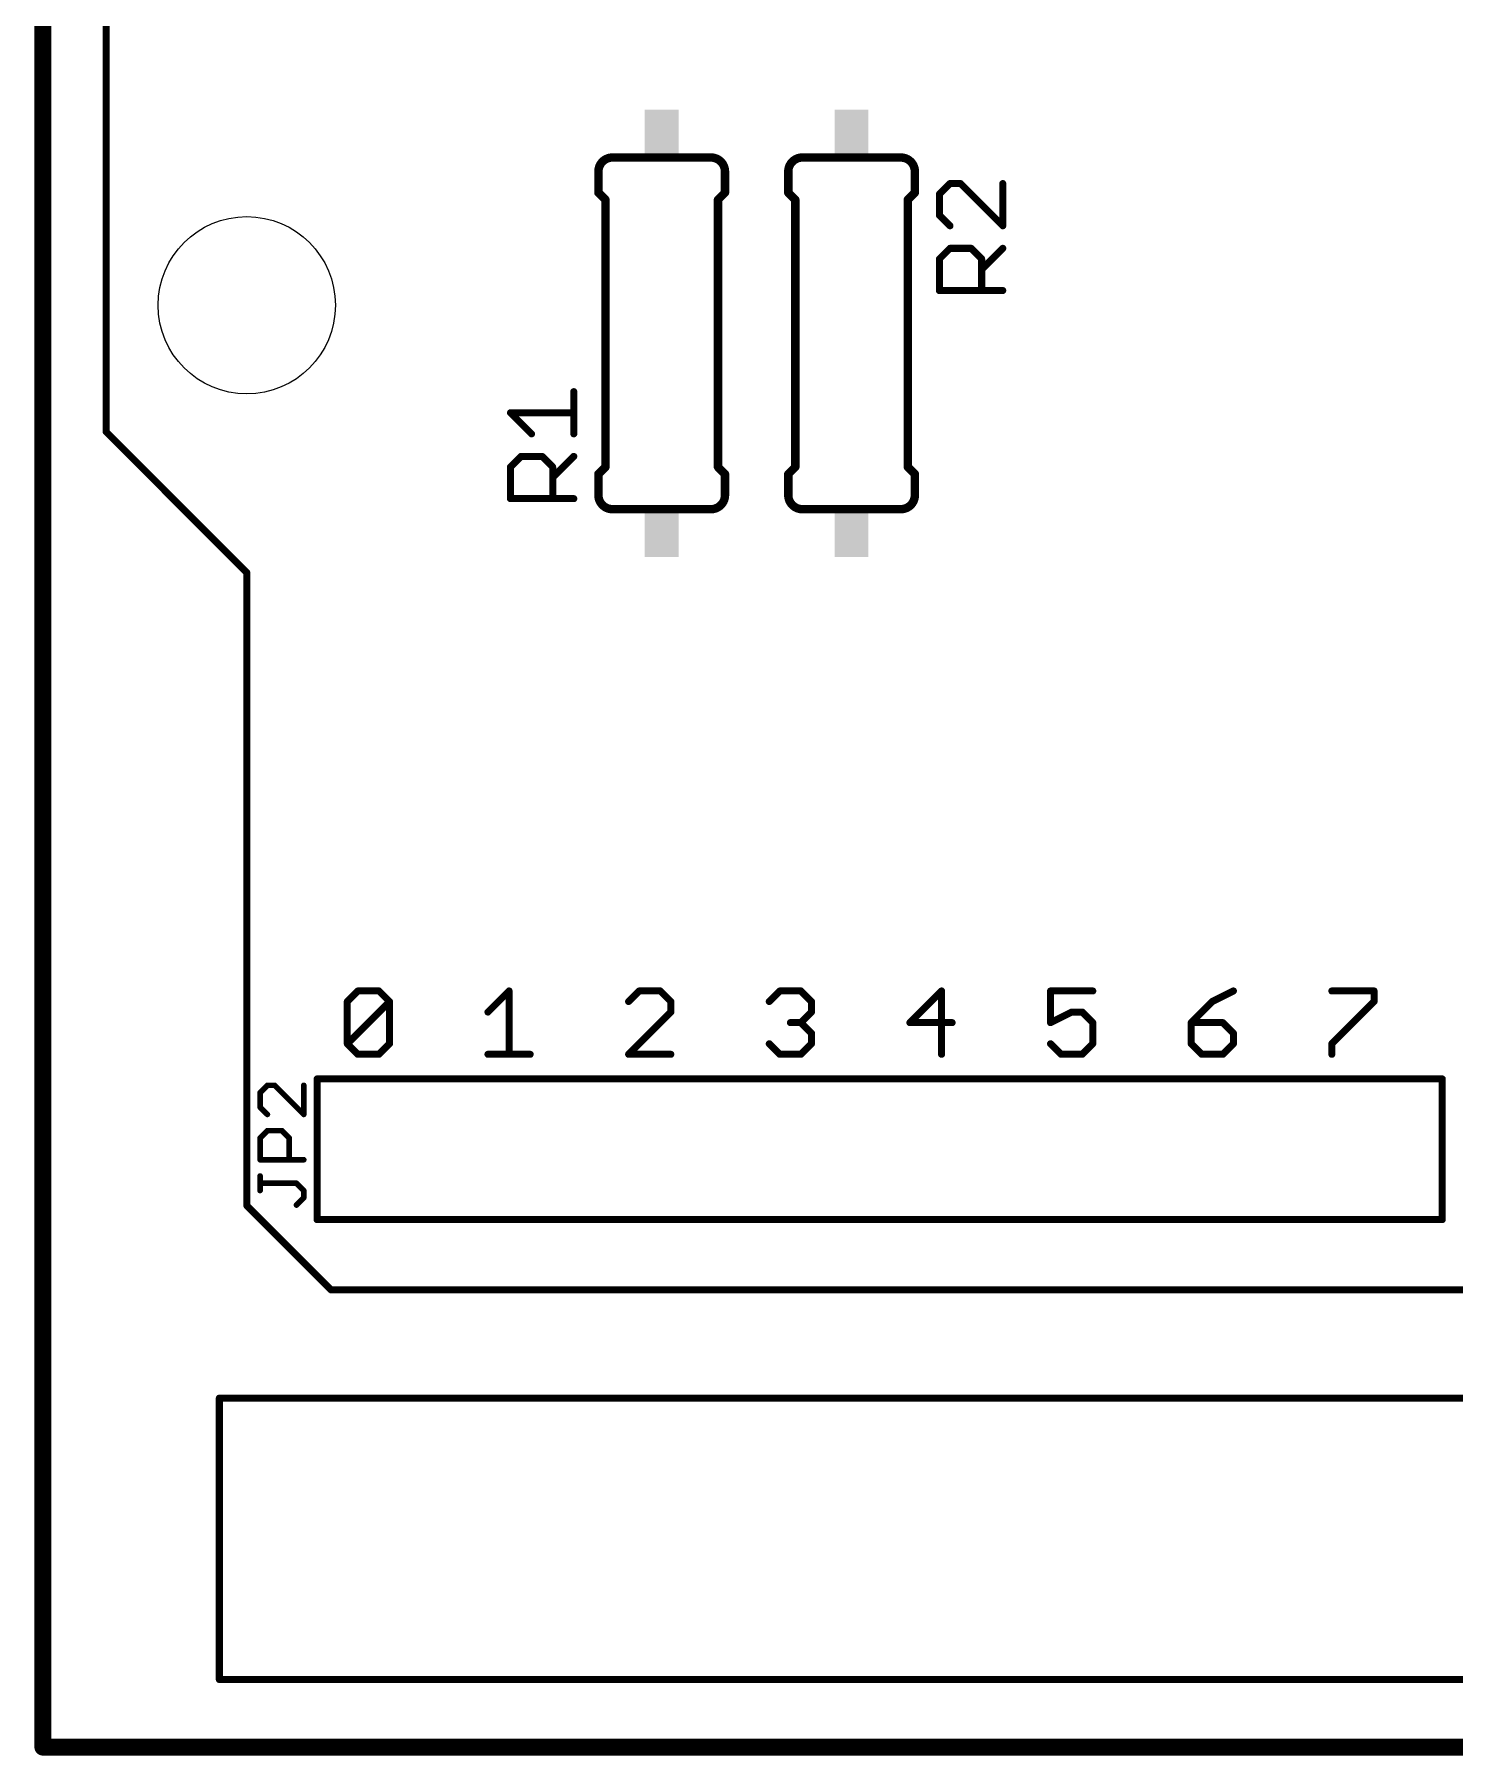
# Model space of a CAD drawing. Extents: x 0.2 to 70.4, y 8.5 to 70.6.
# Drawn here: x 0.23 to 25.88, y 8.48 to 39.56 of the extents above; entities that cross this region are included whole.
import ezdxf

# ---------------------------------------------------------------- set-up
doc = ezdxf.new("R2010")
doc.units = 0
for name, color, linetype in [('20', 213, 'CONTINUOUS'), ('21', 253, 'CONTINUOUS'), ('25', 253, 'CONTINUOUS')]:
    doc.layers.add(name, color=color, linetype=linetype)

# ---------------------------------------------------------------- blocks, each defined once
blk = doc.blocks.new('RECT')
blk.add_solid([(-0.5, -0.5), (0.5, -0.5), (-0.5, 0.5), (0.5, 0.5)])

msp = doc.modelspace()

# ---------------------------------------------------------------- linework, layer by layer
at = {"layer": '20', "const_width": 0.3048}
for points in [[(0.381, 70.485), (0.381, 8.636)], [(0.381, 8.636), (70.231, 8.636)]]:
    msp.add_lwpolyline(points, dxfattribs=at)
at = {"layer": '20', "const_width": 0.1524}
for points in [[(0.381, 8.7122, 1), (0.381, 8.5598)], [(0.3048, 8.636, 1), (0.4572, 8.636)]]:
    msp.add_lwpolyline(points, format="xyb", dxfattribs=at)
at = {"layer": '20'}
msp.add_circle((4.064, 34.671), 1.6002, dxfattribs=at)
at = {"layer": '21'}
for points, const_width in [([(1.524, 32.385), (1.524, 65.151)], 0.127), ([(12.446, 37.338), (10.668, 37.338)], 0.1524), ([(14.097, 37.338), (15.875, 37.338)], 0.1524), ([(10.414, 37.084), (10.414, 36.703)], 0.1524), ([(12.7, 37.084), (12.7, 36.703)], 0.1524), ([(13.843, 37.084), (13.843, 36.703)], 0.1524), ([(16.129, 37.084), (16.129, 36.703)], 0.1524), ([(10.541, 36.576), (10.414, 36.703)], 0.1524), ([(12.573, 36.576), (12.7, 36.703)], 0.1524), ([(13.97, 36.576), (13.843, 36.703)], 0.1524), ([(16.002, 36.576), (16.129, 36.703)], 0.1524), ([(10.541, 36.576), (10.541, 31.75)], 0.1524), ([(12.573, 36.576), (12.573, 31.75)], 0.1524), ([(13.97, 31.75), (13.97, 36.576)], 0.1524), ([(16.002, 31.75), (16.002, 36.576)], 0.1524), ([(4.064, 29.845), (1.524, 32.385)], 0.127), ([(10.541, 31.75), (10.414, 31.623)], 0.1524), ([(10.414, 31.242), (10.414, 31.623)], 0.1524), ([(12.573, 31.75), (12.7, 31.623)], 0.1524), ([(12.7, 31.242), (12.7, 31.623)], 0.1524), ([(13.97, 31.75), (13.843, 31.623)], 0.1524), ([(13.843, 31.242), (13.843, 31.623)], 0.1524), ([(16.002, 31.75), (16.129, 31.623)], 0.1524), ([(16.129, 31.242), (16.129, 31.623)], 0.1524), ([(12.446, 30.988), (10.668, 30.988)], 0.1524), ([(14.097, 30.988), (15.875, 30.988)], 0.1524), ([(4.064, 18.415), (4.064, 29.845)], 0.127), ([(5.8791, 22.0988), (6.0698, 22.2895)], 0.127), ([(5.8791, 21.3362), (5.8791, 22.0988)], 0.127), ([(5.8791, 21.3362), (6.6418, 22.0988)], 0.127), ([(6.0698, 22.2895), (6.4511, 22.2895)], 0.127), ([(6.4511, 22.2895), (6.6418, 22.0988)], 0.127), ([(6.6418, 22.0988), (6.6418, 21.3362)], 0.127), ([(8.4191, 21.9082), (8.8004, 22.2895)], 0.127), ([(8.8004, 22.2895), (8.8004, 21.1455)], 0.127), ([(11.1498, 22.2895), (10.9591, 22.0988)], 0.127), ([(11.5311, 22.2895), (11.1498, 22.2895)], 0.127), ([(11.7218, 22.0988), (11.5311, 22.2895)], 0.127), ([(11.7218, 21.9082), (11.7218, 22.0988)], 0.127), ([(13.4991, 22.0988), (13.6898, 22.2895)], 0.127), ([(13.6898, 22.2895), (14.0711, 22.2895)], 0.127), ([(14.0711, 22.2895), (14.2618, 22.0988)], 0.127), ([(14.2618, 22.0988), (14.2618, 21.9082)], 0.127), ([(16.6111, 22.2895), (16.0391, 21.7175)], 0.127), ([(16.6111, 21.1455), (16.6111, 22.2895)], 0.127), ([(19.3418, 22.2895), (18.5791, 22.2895)], 0.127), ([(18.5791, 22.2895), (18.5791, 21.7175)], 0.127), ([(21.5004, 22.0988), (21.1191, 21.7175)], 0.127), ([(21.8818, 22.2895), (21.5004, 22.0988)], 0.127), ([(23.6591, 22.2895), (24.4218, 22.2895)], 0.127), ([(24.4218, 22.0988), (23.6591, 21.3362)], 0.127), ([(24.4218, 22.2895), (24.4218, 22.0988)], 0.127), ([(10.9591, 21.1455), (11.7218, 21.9082)], 0.127), ([(14.0711, 21.7175), (13.8804, 21.7175)], 0.127), ([(14.2618, 21.9082), (14.0711, 21.7175)], 0.127), ([(14.0711, 21.7175), (14.2618, 21.5268)], 0.127), ([(16.0391, 21.7175), (16.8018, 21.7175)], 0.127), ([(18.5791, 21.7175), (18.9604, 21.9082)], 0.127), ([(18.9604, 21.9082), (19.1511, 21.9082)], 0.127), ([(19.1511, 21.9082), (19.3418, 21.7175)], 0.127), ([(19.3418, 21.7175), (19.3418, 21.3362)], 0.127), ([(21.1191, 21.7175), (21.1191, 21.3362)], 0.127), ([(21.6911, 21.7175), (21.1191, 21.7175)], 0.127), ([(21.8818, 21.5268), (21.6911, 21.7175)], 0.127), ([(14.2618, 21.5268), (14.2618, 21.3362)], 0.127), ([(21.8818, 21.3362), (21.8818, 21.5268)], 0.127), ([(6.0698, 21.1455), (5.8791, 21.3362)], 0.127), ([(6.4511, 21.1455), (6.0698, 21.1455)], 0.127), ([(6.6418, 21.3362), (6.4511, 21.1455)], 0.127), ([(8.4191, 21.1455), (9.1818, 21.1455)], 0.127), ([(11.7218, 21.1455), (10.9591, 21.1455)], 0.127), ([(13.6898, 21.1455), (13.4991, 21.3362)], 0.127), ([(14.0711, 21.1455), (13.6898, 21.1455)], 0.127), ([(14.2618, 21.3362), (14.0711, 21.1455)], 0.127), ([(18.7698, 21.1455), (18.5791, 21.3362)], 0.127), ([(19.1511, 21.1455), (18.7698, 21.1455)], 0.127), ([(19.3418, 21.3362), (19.1511, 21.1455)], 0.127), ([(21.1191, 21.3362), (21.3098, 21.1455)], 0.127), ([(21.3098, 21.1455), (21.6911, 21.1455)], 0.127), ([(21.6911, 21.1455), (21.8818, 21.3362)], 0.127), ([(23.6591, 21.3362), (23.6591, 21.1455)], 0.127), ([(4.436, 20.5856), (4.3046, 20.4543)], 0.1016), ([(4.5673, 20.5856), (4.436, 20.5856)], 0.1016), ([(5.0927, 20.0602), (4.5673, 20.5856)], 0.1016), ([(5.0927, 20.5856), (5.0927, 20.0602)], 0.1016), ([(5.334, 18.161), (5.334, 20.701)], 0.127), ([(25.654, 20.701), (5.334, 20.701)], 0.127), ([(25.654, 20.701), (25.654, 18.161)], 0.127), ([(4.3046, 20.4543), (4.3046, 20.1916)], 0.1016), ([(4.3046, 20.1916), (4.436, 20.0602)], 0.1016), ([(4.3046, 19.6357), (4.436, 19.767)], 0.1016), ([(4.3046, 19.2416), (4.3046, 19.6357)], 0.1016), ([(4.436, 19.767), (4.6987, 19.767)], 0.1016), ([(4.6987, 19.767), (4.83, 19.6357)], 0.1016), ([(4.83, 19.6357), (4.83, 19.2416)], 0.1016), ([(5.0927, 19.2416), (4.3046, 19.2416)], 0.1016), ([(4.3046, 18.6858), (4.3046, 18.9484)], 0.1016), ([(4.9614, 18.8171), (4.3046, 18.8171)], 0.1016), ([(5.0927, 18.6858), (4.9614, 18.8171)], 0.1016), ([(5.0927, 18.5544), (5.0927, 18.6858)], 0.1016), ([(5.588, 16.891), (4.064, 18.415)], 0.127), ([(4.9614, 18.4231), (5.0927, 18.5544)], 0.1016), ([(25.654, 18.161), (5.334, 18.161)], 0.127), ([(70.104, 16.891), (5.588, 16.891)], 0.127), ([(51.828, 14.937), (3.568, 14.937)], 0.127), ([(3.568, 14.937), (3.568, 9.857)], 0.127), ([(3.568, 9.857), (54.368, 9.857)], 0.127)]:
    msp.add_lwpolyline(points, dxfattribs=dict(at, const_width=const_width))
for points, const_width in [([(10.668, 37.338, 0.4142), (10.414, 37.084)], 0.1524), ([(10.668, 37.3761, 1), (10.668, 37.2999)], 0.0762), ([(10.668, 37.2999, 1), (10.668, 37.3761)], 0.0762), ([(12.7, 37.084, 0.4142), (12.446, 37.338)], 0.1524), ([(12.446, 37.3761, 1), (12.446, 37.2999)], 0.0762), ([(12.446, 37.2999, 1), (12.446, 37.3761)], 0.0762), ([(14.097, 37.338, 0.4142), (13.843, 37.084)], 0.1524), ([(14.097, 37.3761, 1), (14.097, 37.2999)], 0.0762), ([(14.097, 37.2999, 1), (14.097, 37.3761)], 0.0762), ([(16.129, 37.084, 0.4142), (15.875, 37.338)], 0.1524), ([(15.875, 37.3761, 1), (15.875, 37.2999)], 0.0762), ([(15.875, 37.2999, 1), (15.875, 37.3761)], 0.0762), ([(10.4521, 37.084, 1), (10.3759, 37.084)], 0.0762), ([(10.3759, 37.084, 1), (10.4521, 37.084)], 0.0762), ([(12.7381, 37.084, 1), (12.6619, 37.084)], 0.0762), ([(12.6619, 37.084, 1), (12.7381, 37.084)], 0.0762), ([(13.8811, 37.084, 1), (13.8049, 37.084)], 0.0762), ([(13.8049, 37.084, 1), (13.8811, 37.084)], 0.0762), ([(16.1671, 37.084, 1), (16.0909, 37.084)], 0.0762), ([(16.0909, 37.084, 1), (16.1671, 37.084)], 0.0762), ([(10.3759, 36.703, 1), (10.4521, 36.703)], 0.0762), ([(10.4409, 36.7299, 1), (10.3871, 36.6761)], 0.0762), ([(12.6619, 36.703, 1), (12.7381, 36.703)], 0.0762), ([(12.7269, 36.6761, 1), (12.6731, 36.7299)], 0.0762), ([(13.8049, 36.703, 1), (13.8811, 36.703)], 0.0762), ([(13.8699, 36.7299, 1), (13.8161, 36.6761)], 0.0762), ([(16.0909, 36.703, 1), (16.1671, 36.703)], 0.0762), ([(16.1559, 36.6761, 1), (16.1021, 36.7299)], 0.0762), ([(10.5791, 36.576, 1), (10.5029, 36.576)], 0.0762), ([(10.5141, 36.5491, 1), (10.5679, 36.6029)], 0.0762), ([(12.6111, 36.576, 1), (12.5349, 36.576)], 0.0762), ([(12.5461, 36.6029, 1), (12.5999, 36.5491)], 0.0762), ([(14.0081, 36.576, 1), (13.9319, 36.576)], 0.0762), ([(13.9431, 36.5491, 1), (13.9969, 36.6029)], 0.0762), ([(16.0401, 36.576, 1), (15.9639, 36.576)], 0.0762), ([(15.9751, 36.6029, 1), (16.0289, 36.5491)], 0.0762), ([(1.5465, 32.4075, 1), (1.5015, 32.3625)], 0.0635), ([(1.4923, 32.385, 1), (1.5557, 32.385)], 0.0635), ([(10.4521, 31.623, 1), (10.3759, 31.623)], 0.0762), ([(10.5029, 31.75, 1), (10.5791, 31.75)], 0.0762), ([(10.5679, 31.7231, 1), (10.5141, 31.7769)], 0.0762), ([(12.5349, 31.75, 1), (12.6111, 31.75)], 0.0762), ([(12.5999, 31.7769, 1), (12.5461, 31.7231)], 0.0762), ([(12.7381, 31.623, 1), (12.6619, 31.623)], 0.0762), ([(13.8811, 31.623, 1), (13.8049, 31.623)], 0.0762), ([(13.9319, 31.75, 1), (14.0081, 31.75)], 0.0762), ([(13.9969, 31.7231, 1), (13.9431, 31.7769)], 0.0762), ([(15.9639, 31.75, 1), (16.0401, 31.75)], 0.0762), ([(16.0289, 31.7769, 1), (15.9751, 31.7231)], 0.0762), ([(16.1671, 31.623, 1), (16.0909, 31.623)], 0.0762), ([(10.3871, 31.6499, 1), (10.4409, 31.5961)], 0.0762), ([(12.6731, 31.5961, 1), (12.7269, 31.6499)], 0.0762), ([(13.8161, 31.6499, 1), (13.8699, 31.5961)], 0.0762), ([(16.1021, 31.5961, 1), (16.1559, 31.6499)], 0.0762), ([(10.414, 31.242, 0.4142), (10.668, 30.988)], 0.1524), ([(10.4521, 31.242, 1), (10.3759, 31.242)], 0.0762), ([(10.3759, 31.242, 1), (10.4521, 31.242)], 0.0762), ([(12.446, 30.988, 0.4142), (12.7, 31.242)], 0.1524), ([(12.7381, 31.242, 1), (12.6619, 31.242)], 0.0762), ([(12.6619, 31.242, 1), (12.7381, 31.242)], 0.0762), ([(13.843, 31.242, 0.4142), (14.097, 30.988)], 0.1524), ([(13.8811, 31.242, 1), (13.8049, 31.242)], 0.0762), ([(13.8049, 31.242, 1), (13.8811, 31.242)], 0.0762), ([(15.875, 30.988, 0.4142), (16.129, 31.242)], 0.1524), ([(16.1671, 31.242, 1), (16.0909, 31.242)], 0.0762), ([(16.0909, 31.242, 1), (16.1671, 31.242)], 0.0762), ([(10.668, 31.0261, 1), (10.668, 30.9499)], 0.0762), ([(10.668, 30.9499, 1), (10.668, 31.0261)], 0.0762), ([(12.446, 31.0261, 1), (12.446, 30.9499)], 0.0762), ([(12.446, 30.9499, 1), (12.446, 31.0261)], 0.0762), ([(14.097, 31.0261, 1), (14.097, 30.9499)], 0.0762), ([(14.097, 30.9499, 1), (14.097, 31.0261)], 0.0762), ([(15.875, 31.0261, 1), (15.875, 30.9499)], 0.0762), ([(15.875, 30.9499, 1), (15.875, 31.0261)], 0.0762), ([(4.0957, 29.845, 1), (4.0323, 29.845)], 0.0635), ([(4.0415, 29.8225, 1), (4.0865, 29.8675)], 0.0635), ([(5.9109, 22.0988, 1), (5.8474, 22.0988)], 0.0635), ([(5.8567, 22.1213, 1), (5.9016, 22.0764)], 0.0635), ([(6.0698, 22.3212, 1), (6.0698, 22.2577)], 0.0635), ([(6.0922, 22.267, 1), (6.0473, 22.3119)], 0.0635), ([(6.4735, 22.3119, 1), (6.4286, 22.267)], 0.0635), ([(6.4511, 22.2577, 1), (6.4511, 22.3212)], 0.0635), ([(6.6735, 22.0988, 1), (6.61, 22.0988)], 0.0635), ([(6.6193, 22.0764, 1), (6.6642, 22.1213)], 0.0635), ([(6.6642, 22.0764, 1), (6.6193, 22.1213)], 0.0635), ([(8.8322, 22.2895, 1), (8.7687, 22.2895)], 0.0635), ([(8.8229, 22.267, 1), (8.778, 22.3119)], 0.0635), ([(10.9367, 22.1213, 1), (10.9816, 22.0764)], 0.0635), ([(11.1498, 22.3212, 1), (11.1498, 22.2577)], 0.0635), ([(11.1722, 22.267, 1), (11.1273, 22.3119)], 0.0635), ([(11.5535, 22.3119, 1), (11.5086, 22.267)], 0.0635), ([(11.5311, 22.2577, 1), (11.5311, 22.3212)], 0.0635), ([(11.7535, 22.0988, 1), (11.69, 22.0988)], 0.0635), ([(11.6993, 22.0764, 1), (11.7442, 22.1213)], 0.0635), ([(13.4767, 22.1213, 1), (13.5216, 22.0764)], 0.0635), ([(13.6898, 22.3212, 1), (13.6898, 22.2577)], 0.0635), ([(13.7122, 22.267, 1), (13.6673, 22.3119)], 0.0635), ([(14.0935, 22.3119, 1), (14.0486, 22.267)], 0.0635), ([(14.0711, 22.2577, 1), (14.0711, 22.3212)], 0.0635), ([(14.2935, 22.0988, 1), (14.23, 22.0988)], 0.0635), ([(14.2393, 22.0764, 1), (14.2842, 22.1213)], 0.0635), ([(16.6428, 22.2895, 1), (16.5793, 22.2895)], 0.0635), ([(16.6335, 22.267, 1), (16.5886, 22.3119)], 0.0635), ([(18.5791, 22.3212, 1), (18.5791, 22.2577)], 0.0635), ([(18.6109, 22.2895, 1), (18.5474, 22.2895)], 0.0635), ([(19.3418, 22.2577, 1), (19.3418, 22.3212)], 0.0635), ([(21.4862, 22.1272, 1), (21.5146, 22.0704)], 0.0635), ([(21.5229, 22.0764, 1), (21.478, 22.1213)], 0.0635), ([(21.896, 22.2611, 1), (21.8676, 22.3179)], 0.0635), ([(23.6591, 22.3212, 1), (23.6591, 22.2577)], 0.0635), ([(24.4535, 22.2895, 1), (24.39, 22.2895)], 0.0635), ([(24.39, 22.0988, 1), (24.4535, 22.0988)], 0.0635), ([(24.4442, 22.0764, 1), (24.3993, 22.1213)], 0.0635), ([(24.4218, 22.2577, 1), (24.4218, 22.3212)], 0.0635), ([(8.3967, 21.9306, 1), (8.4416, 21.8857)], 0.0635), ([(11.69, 21.9082, 1), (11.7535, 21.9082)], 0.0635), ([(11.7442, 21.8857, 1), (11.6993, 21.9306)], 0.0635), ([(13.8804, 21.7492, 1), (13.8804, 21.6857)], 0.0635), ([(14.0935, 21.7399, 1), (14.0486, 21.695)], 0.0635), ([(14.0486, 21.7399, 1), (14.0935, 21.695)], 0.0635), ([(14.0711, 21.6857, 1), (14.0711, 21.7492)], 0.0635), ([(14.23, 21.9082, 1), (14.2935, 21.9082)], 0.0635), ([(14.2842, 21.8857, 1), (14.2393, 21.9306)], 0.0635), ([(16.0391, 21.7492, 1), (16.0391, 21.6857)], 0.0635), ([(16.0167, 21.7399, 1), (16.0616, 21.695)], 0.0635), ([(16.8018, 21.6857, 1), (16.8018, 21.7492)], 0.0635), ([(18.5649, 21.7459, 1), (18.5933, 21.6891)], 0.0635), ([(18.9604, 21.9399, 1), (18.9604, 21.8764)], 0.0635), ([(18.9746, 21.8798, 1), (18.9462, 21.9365)], 0.0635), ([(19.1735, 21.9306, 1), (19.1286, 21.8857)], 0.0635), ([(19.1511, 21.8764, 1), (19.1511, 21.9399)], 0.0635), ([(19.3735, 21.7175, 1), (19.31, 21.7175)], 0.0635), ([(19.3193, 21.695, 1), (19.3642, 21.7399)], 0.0635), ([(21.1509, 21.7175, 1), (21.0874, 21.7175)], 0.0635), ([(21.1191, 21.7492, 1), (21.1191, 21.6857)], 0.0635), ([(21.0967, 21.7399, 1), (21.1416, 21.695)], 0.0635), ([(21.7135, 21.7399, 1), (21.6686, 21.695)], 0.0635), ([(21.6911, 21.6857, 1), (21.6911, 21.7492)], 0.0635), ([(14.2935, 21.5268, 1), (14.23, 21.5268)], 0.0635), ([(14.2393, 21.5044, 1), (14.2842, 21.5493)], 0.0635), ([(18.5474, 21.7175, 1), (18.6109, 21.7175)], 0.0635), ([(21.9135, 21.5268, 1), (21.85, 21.5268)], 0.0635), ([(21.8593, 21.5044, 1), (21.9042, 21.5493)], 0.0635), ([(5.9016, 21.3586, 1), (5.8567, 21.3137)], 0.0635), ([(5.8567, 21.3586, 1), (5.9016, 21.3137)], 0.0635), ([(5.8474, 21.3362, 1), (5.9109, 21.3362)], 0.0635), ([(6.0698, 21.1773, 1), (6.0698, 21.1138)], 0.0635), ([(6.0473, 21.123, 1), (6.0922, 21.168)], 0.0635), ([(6.4286, 21.168, 1), (6.4735, 21.123)], 0.0635), ([(6.4511, 21.1138, 1), (6.4511, 21.1773)], 0.0635), ([(6.61, 21.3362, 1), (6.6735, 21.3362)], 0.0635), ([(6.6642, 21.3137, 1), (6.6193, 21.3586)], 0.0635), ([(8.4191, 21.1773, 1), (8.4191, 21.1138)], 0.0635), ([(8.7687, 21.1455, 1), (8.8322, 21.1455)], 0.0635), ([(9.1818, 21.1138, 1), (9.1818, 21.1773)], 0.0635), ([(10.9591, 21.1773, 1), (10.9591, 21.1138)], 0.0635), ([(10.9367, 21.168, 1), (10.9816, 21.123)], 0.0635), ([(11.7218, 21.1138, 1), (11.7218, 21.1773)], 0.0635), ([(13.5216, 21.3586, 1), (13.4767, 21.3137)], 0.0635), ([(13.6898, 21.1773, 1), (13.6898, 21.1138)], 0.0635), ([(13.6673, 21.123, 1), (13.7122, 21.168)], 0.0635), ([(14.0486, 21.168, 1), (14.0935, 21.123)], 0.0635), ([(14.0711, 21.1138, 1), (14.0711, 21.1773)], 0.0635), ([(14.23, 21.3362, 1), (14.2935, 21.3362)], 0.0635), ([(14.2842, 21.3137, 1), (14.2393, 21.3586)], 0.0635), ([(16.5793, 21.1455, 1), (16.6428, 21.1455)], 0.0635), ([(18.6016, 21.3586, 1), (18.5567, 21.3137)], 0.0635), ([(18.7698, 21.1773, 1), (18.7698, 21.1138)], 0.0635), ([(18.7473, 21.123, 1), (18.7922, 21.168)], 0.0635), ([(19.1286, 21.168, 1), (19.1735, 21.123)], 0.0635), ([(19.1511, 21.1138, 1), (19.1511, 21.1773)], 0.0635), ([(19.31, 21.3362, 1), (19.3735, 21.3362)], 0.0635), ([(19.3642, 21.3137, 1), (19.3193, 21.3586)], 0.0635), ([(21.0874, 21.3362, 1), (21.1509, 21.3362)], 0.0635), ([(21.1416, 21.3586, 1), (21.0967, 21.3137)], 0.0635), ([(21.3098, 21.1773, 1), (21.3098, 21.1138)], 0.0635), ([(21.2873, 21.123, 1), (21.3322, 21.168)], 0.0635), ([(21.6686, 21.168, 1), (21.7135, 21.123)], 0.0635), ([(21.6911, 21.1138, 1), (21.6911, 21.1773)], 0.0635), ([(21.85, 21.3362, 1), (21.9135, 21.3362)], 0.0635), ([(21.9042, 21.3137, 1), (21.8593, 21.3586)], 0.0635), ([(23.6909, 21.3362, 1), (23.6274, 21.3362)], 0.0635), ([(23.6367, 21.3586, 1), (23.6816, 21.3137)], 0.0635), ([(23.6274, 21.1455, 1), (23.6909, 21.1455)], 0.0635), ([(4.436, 20.611, 1), (4.436, 20.5602)], 0.0508), ([(4.4539, 20.5676, 1), (4.418, 20.6036)], 0.0508), ([(4.5853, 20.6036, 1), (4.5494, 20.5676)], 0.0508), ([(4.5673, 20.5602, 1), (4.5673, 20.611)], 0.0508), ([(5.1181, 20.5856, 1), (5.0673, 20.5856)], 0.0508), ([(5.3658, 20.701, 1), (5.3023, 20.701)], 0.0635), ([(5.334, 20.7327, 1), (5.334, 20.6693)], 0.0635), ([(25.6857, 20.701, 1), (25.6223, 20.701)], 0.0635), ([(25.654, 20.6693, 1), (25.654, 20.7327)], 0.0635), ([(4.33, 20.4543, 1), (4.2792, 20.4543)], 0.0508), ([(4.2792, 20.1916, 1), (4.33, 20.1916)], 0.0508), ([(4.2867, 20.4722, 1), (4.3226, 20.4363)], 0.0508), ([(4.3226, 20.2095, 1), (4.2867, 20.1736)], 0.0508), ([(4.418, 20.0423, 1), (4.4539, 20.0782)], 0.0508), ([(5.0673, 20.0602, 1), (5.1181, 20.0602)], 0.0508), ([(5.0747, 20.0423, 1), (5.1107, 20.0782)], 0.0508), ([(4.33, 19.6357, 1), (4.2792, 19.6357)], 0.0508), ([(4.2867, 19.6536, 1), (4.3226, 19.6177)], 0.0508), ([(4.436, 19.7924, 1), (4.436, 19.7416)], 0.0508), ([(4.4539, 19.7491, 1), (4.418, 19.785)], 0.0508), ([(4.7166, 19.785, 1), (4.6807, 19.7491)], 0.0508), ([(4.6987, 19.7416, 1), (4.6987, 19.7924)], 0.0508), ([(4.8554, 19.6357, 1), (4.8046, 19.6357)], 0.0508), ([(4.812, 19.6177, 1), (4.848, 19.6536)], 0.0508), ([(4.3046, 19.267, 1), (4.3046, 19.2162)], 0.0508), ([(5.0927, 19.2162, 1), (5.0927, 19.267)], 0.0508), ([(4.2792, 19.2416, 1), (4.33, 19.2416)], 0.0508), ([(4.33, 18.9484, 1), (4.2792, 18.9484)], 0.0508), ([(4.8046, 19.2416, 1), (4.8554, 19.2416)], 0.0508), ([(4.3046, 18.8425, 1), (4.3046, 18.7917)], 0.0508), ([(4.2792, 18.6858, 1), (4.33, 18.6858)], 0.0508), ([(4.9793, 18.8351, 1), (4.9434, 18.7991)], 0.0508), ([(4.9614, 18.7917, 1), (4.9614, 18.8425)], 0.0508), ([(5.1181, 18.6858, 1), (5.0673, 18.6858)], 0.0508), ([(5.0747, 18.6678, 1), (5.1107, 18.7037)], 0.0508), ([(4.0865, 18.4375, 1), (4.0415, 18.3925)], 0.0635), ([(4.0323, 18.415, 1), (4.0957, 18.415)], 0.0635), ([(4.9434, 18.441, 1), (4.9793, 18.4051)], 0.0508), ([(5.0673, 18.5544, 1), (5.1181, 18.5544)], 0.0508), ([(5.1107, 18.5364, 1), (5.0747, 18.5724)], 0.0508), ([(5.334, 18.1928, 1), (5.334, 18.1293)], 0.0635), ([(5.3023, 18.161, 1), (5.3658, 18.161)], 0.0635), ([(25.6223, 18.161, 1), (25.6857, 18.161)], 0.0635), ([(25.654, 18.1293, 1), (25.654, 18.1928)], 0.0635), ([(5.588, 16.9228, 1), (5.588, 16.8593)], 0.0635), ([(5.5655, 16.8685, 1), (5.6105, 16.9135)], 0.0635), ([(3.5998, 14.937, 1), (3.5362, 14.937)], 0.0635), ([(3.568, 14.9688, 1), (3.568, 14.9053)], 0.0635), ([(3.5362, 9.857, 1), (3.5998, 9.857)], 0.0635), ([(3.568, 9.8888, 1), (3.568, 9.8253)], 0.0635)]:
    msp.add_lwpolyline(points, format="xyb", dxfattribs=dict(at, const_width=const_width))
at = {"layer": '25', "const_width": 0.127}
for points in [[(16.7632, 36.8678), (16.5725, 36.6771)], [(16.5725, 36.6771), (16.5725, 36.2958)], [(16.9538, 36.8678), (16.7632, 36.8678)], [(17.7165, 36.1051), (16.9538, 36.8678)], [(17.7165, 36.8678), (17.7165, 36.1051)], [(16.5725, 36.2958), (16.7632, 36.1051)], [(16.5725, 35.5077), (16.7632, 35.6984)], [(16.7632, 35.6984), (17.1445, 35.6984)], [(17.1445, 35.6984), (17.3352, 35.5077)], [(17.3352, 35.317), (17.7165, 35.6984)], [(16.5725, 34.9357), (16.5725, 35.5077)], [(17.3352, 35.5077), (17.3352, 34.9357)], [(17.7165, 34.9357), (16.5725, 34.9357)], [(9.9695, 32.3479), (9.9695, 33.1105)], [(9.2069, 32.3479), (8.8255, 32.7292)], [(8.8255, 32.7292), (9.9695, 32.7292)], [(8.8255, 31.7505), (9.0162, 31.9412)], [(8.8255, 31.1785), (8.8255, 31.7505)], [(9.0162, 31.9412), (9.3975, 31.9412)], [(9.3975, 31.9412), (9.5882, 31.7505)], [(9.5882, 31.5598), (9.9695, 31.9412)], [(9.5882, 31.7505), (9.5882, 31.1785)], [(9.9695, 31.1785), (8.8255, 31.1785)]]:
    msp.add_lwpolyline(points, dxfattribs=at)
at = {"layer": '25', "const_width": 0.0635}
for points in [[(16.6043, 36.6771, 1), (16.5408, 36.6771)], [(16.5501, 36.6995, 1), (16.595, 36.6546)], [(16.7632, 36.8995, 1), (16.7632, 36.836)], [(16.7856, 36.8453, 1), (16.7407, 36.8902)], [(16.9763, 36.8902, 1), (16.9314, 36.8453)], [(16.9538, 36.836, 1), (16.9538, 36.8995)], [(17.7482, 36.8678, 1), (17.6848, 36.8678)], [(16.595, 36.3182, 1), (16.5501, 36.2733)], [(16.5408, 36.2958, 1), (16.6043, 36.2958)], [(16.7407, 36.0826, 1), (16.7856, 36.1276)], [(17.6848, 36.1051, 1), (17.7482, 36.1051)], [(17.694, 36.0826, 1), (17.739, 36.1276)], [(16.7632, 35.7301, 1), (16.7632, 35.6666)], [(16.7856, 35.6759, 1), (16.7407, 35.7208)], [(17.167, 35.7208, 1), (17.1221, 35.6759)], [(17.1445, 35.6666, 1), (17.1445, 35.7301)], [(17.739, 35.6759, 1), (17.694, 35.7208)], [(16.6043, 35.5077, 1), (16.5408, 35.5077)], [(16.5501, 35.5301, 1), (16.595, 35.4852)], [(17.3669, 35.5077, 1), (17.3034, 35.5077)], [(17.3127, 35.4852, 1), (17.3576, 35.5301)], [(17.3127, 35.3395, 1), (17.3576, 35.2946)], [(16.5725, 34.9675, 1), (16.5725, 34.904)], [(16.5408, 34.9357, 1), (16.6043, 34.9357)], [(17.3034, 34.9357, 1), (17.3669, 34.9357)], [(17.7165, 34.904, 1), (17.7165, 34.9675)], [(10.0013, 33.1105, 1), (9.9377, 33.1105)], [(8.8255, 32.761, 1), (8.8255, 32.6975)], [(8.848, 32.7517, 1), (8.8031, 32.7068)], [(9.9695, 32.6975, 1), (9.9695, 32.761)], [(9.1844, 32.3254, 1), (9.2293, 32.3703)], [(9.9377, 32.3479, 1), (10.0013, 32.3479)], [(8.8573, 31.7505, 1), (8.7938, 31.7505)], [(8.8031, 31.7729, 1), (8.848, 31.728)], [(9.0162, 31.9729, 1), (9.0162, 31.9094)], [(9.0386, 31.9187, 1), (8.9937, 31.9636)], [(9.42, 31.9636, 1), (9.3751, 31.9187)], [(9.3975, 31.9094, 1), (9.3975, 31.9729)], [(9.6199, 31.7505, 1), (9.5564, 31.7505)], [(9.5657, 31.728, 1), (9.6106, 31.7729)], [(9.992, 31.9187, 1), (9.947, 31.9636)], [(9.5657, 31.5823, 1), (9.6106, 31.5374)], [(8.8255, 31.2103, 1), (8.8255, 31.1468)], [(8.7938, 31.1785, 1), (8.8573, 31.1785)], [(9.5564, 31.1785, 1), (9.6199, 31.1785)], [(9.9695, 31.1468, 1), (9.9695, 31.2103)]]:
    msp.add_lwpolyline(points, format="xyb", dxfattribs=at)

# ---------------------------------------------------------------- block references
at = {"layer": '21', "xscale": 0.8636, "yscale": 0.6096}
for p, rotation in [((11.557, 37.7698), 90), ((14.986, 37.7698), 270), ((11.557, 30.5562), 90), ((14.986, 30.5562), 270)]:
    msp.add_blockref('RECT', p, dxfattribs=dict(at, rotation=rotation))

doc.saveas('drawing.dxf')
